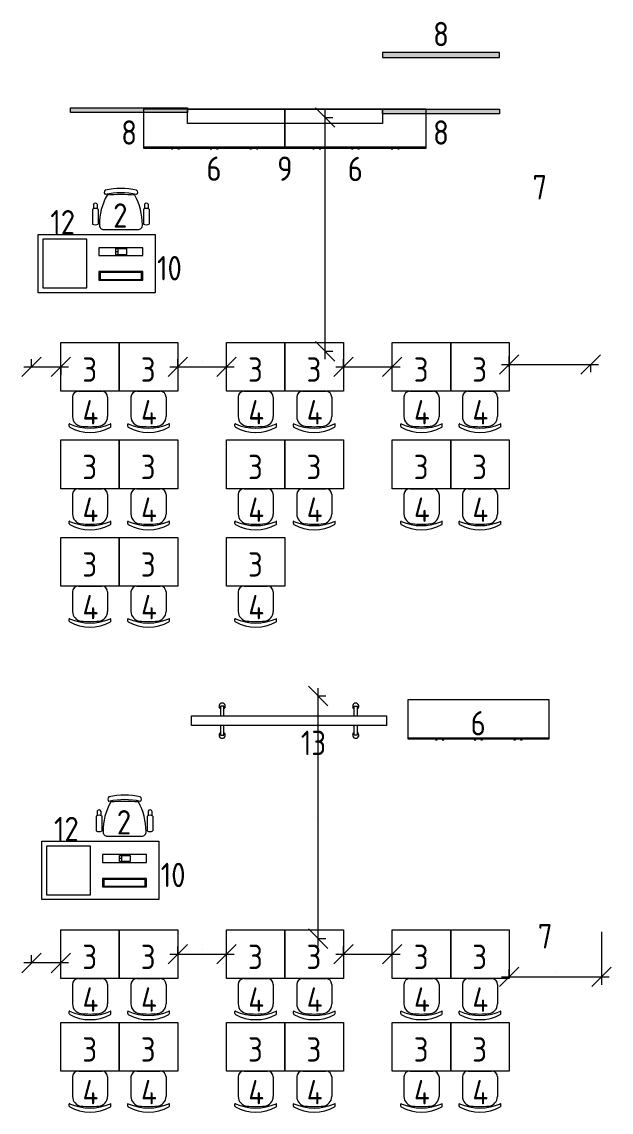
# Model space of a CAD drawing. Header units: millimetres. Extents: x -269164 to 430575, y -569542 to 36130.
# Drawn here: x 177268 to 183315, y -486698 to -475509 of the extents above; entities that cross this region are included whole.
import ezdxf

# ---------------------------------------------------------------- set-up
doc = ezdxf.new("R2010")
doc.units = ezdxf.units.MM
doc.layers.add('ТХ', color=5, linetype='Continuous', lineweight=5)
doc.layers.add('Уточнения', color=210, linetype='Continuous', lineweight=20)
doc.layers.add('ТХ_АР ЗАДАНИЕ', color=177, linetype='Continuous')
doc.layers.add('ТХ_№ПОЗ', color=7, linetype='Continuous')
doc.styles.add('GOST Common_2', font='GOST_Common.ttf', dxfattribs={"width": 0.9, "height": 250})
doc.styles.add('GOST Common_3', font='GOST_Common.ttf', dxfattribs={"width": 0.9, "height": 2.5})
doc.dimstyles.new('TX-100', dxfattribs={"dimtxt": 200, "dimasz": 200, "dimexe": 80, "dimexo": 0, "dimgap": 50, "dimtad": 1, "dimtoh": 1, "dimdec": 0, "dimrnd": 10, "dimzin": 12, "dimtxsty": 'GOST Common_3', "dimblk": 'OBLIQUE', "dimcen": 1.5, "dimdle": 80, "dimclrd": 256, "dimclre": 256, "dimclrt": 256, "dimadec": 0, "dimazin": 0, "dimtfac": 1, "dimtdec": 0, "dimtmove": 0, "dimatfit": 3, "dimfxl": 1, "dimlwd": -1, "dimlwe": 15, "dimarcsym": 0})

# ---------------------------------------------------------------- blocks, each defined once
blk = doc.blocks.new('Стол письменный')
at = {"layer": 'ТХ'}
for points in [[(26808, 11740), (26808, 12940), (27408, 12940), (27408, 11740)], [(27358, 12440), (27358, 12890), (26858, 12890), (26858, 12440)]]:
    blk.add_lwpolyline(points, close=True, dxfattribs=at)
blk = doc.blocks.new('Кресло регулируемое')
at = {"linetype": 'Continuous'}
for p, q in [((-292, -214), (-292, -366)), ((-280, -163), (-280, -209)), ((-244, -163), (-244, -209)), ((-232, -214), (-232, -366)), ((231, -214), (231, -366)), ((242, -163), (242, -209)), ((279, -163), (279, -209)), ((291, -214), (291, -366)), ((-176, -422), (174, -422))]:
    blk.add_line(p, q, dxfattribs=at)
for centre, radius, start, end in [((403, -373), 624, 150.9068, 180.1215), ((-145, -41), 28.1, 124.2915, 235.7083), ((0, -748), 748, 77.602, 102.3978), ((0, -794), 748, 77.602, 102.3978), ((0, -1826), 1762, 85.3938, 94.6546), ((-404, -373), 624, 359.878, 29.1059), ((145, -41), 28.1, 304.2901, 55.7096), ((-262, -264), 58.4, 58.951, 121.0488), ((-262, -172), 20.2, 24.8955, 155.3354), ((261, -264), 58.4, 58.951, 121.0488), ((261, -171), 20.2, 24.8955, 155.3354), ((-262, -316), 58.4, 238.951, 301.0488), ((-176, -376), 45.4, 177.8135, 270.7479), ((175, -376), 45.4, 269.2519, 2.1866), ((261, -316), 58.4, 238.951, 301.0488)]:
    blk.add_arc(centre, radius, start, end, dxfattribs=at)
blk = doc.blocks.new('Стул ученич штабелир №5-7')
at = {"color": 0, "linetype": 'ByBlock', "lineweight": -2}
for p, q in [((-120, 0), (120, 0)), ((-120, 0), (120, 0)), ((-180, -60), (-180, -260)), ((-180, -60), (-180, -260)), ((180, -60), (180, -260)), ((180, -60), (180, -260)), ((-213, -359), (-213, -337)), ((-213, -359), (-213, -337)), ((214, -359), (214, -337)), ((214, -359), (214, -337))]:
    blk.add_line(p, q, dxfattribs=at)
for centre, radius, start, end in [((-120, -60), 60, 90, 180), ((-120, -60), 60, 90, 180), ((120, -60), 60, 0, 90), ((120, -60), 60, 0, 90), ((-210, -337), 3, 63.8978, 180), ((-210, -337), 3, 63.8978, 180), ((0, 142), 521, 246.3195, 293.6805), ((0, 142), 521, 246.3195, 293.6805), ((-80, -260), 100, 180, 264.2584), ((-80, -260), 100, 180, 264.2584), ((80, -260), 100, 275.7416, 0), ((80, -260), 100, 275.7416, 0), ((211, -337), 3, 0, 116.1022), ((211, -337), 3, 0, 116.1022), ((-203, -359), 10, 180, 238.0683), ((-203, -359), 10, 180, 238.0683), ((0, 9), 431, 240.9917, 299.0083), ((0, 9), 431, 240.9917, 299.0083), ((0, 436), 800, 263.247, 276.753), ((0, 436), 800, 263.247, 276.753), ((204, -359), 10, 301.9317, 0), ((204, -359), 10, 301.9317, 0)]:
    blk.add_arc(centre, radius, start, end, dxfattribs=at)
blk = doc.blocks.new('Стол ученич с возможностью объединения №5-7')
blk.add_lwpolyline([(600, 0), (0, 0), (0, 500), (600, 500)], close=True)
blk = doc.blocks.new('A$C727b9d3d')
at = {"linetype": 'Continuous'}
blk.add_line((388, -1450), (388, 0), dxfattribs=at)
for points in [[(0, -1450), (400, -1450), (400, 0), (0, 0)], [(400, -277), (400, -294), (410, -294), (410, -277)], [(400, -345), (400, -362), (410, -362), (410, -345)], [(400, -684), (400, -701), (410, -701), (410, -684)], [(400, -752), (400, -769), (410, -769), (410, -752)], [(400, -1081), (400, -1098), (410, -1098), (410, -1081)], [(400, -1149), (400, -1166), (410, -1166), (410, -1149)]]:
    blk.add_lwpolyline(points, close=True, dxfattribs=at)
blk = doc.blocks.new('Покрытие настенное')
at = {"linetype": 'Continuous', "lineweight": 5}
blk.add_lwpolyline([(2250, -150), (250, -150), (250, 0), (2250, 0)], close=True, dxfattribs=at)
blk = doc.blocks.new('A$C3da1b1ea')
at = {"lineweight": 0}
h = blk.add_hatch(color=256, dxfattribs=at)
h.dxf.hatch_style = 1
h.paths.add_polyline_path([(0, 0), (50, 0), (50, -1200), (0, -1200)])
blk.add_lwpolyline([(0, 0), (50, 0), (50, -1200), (0, -1200), (0, 0)], dxfattribs=at)
blk = doc.blocks.new('_Oblique')
at = {"color": 0, "linetype": 'ByBlock', "lineweight": -2}
blk.add_line((-0.5, -0.5), (0.5, 0.5), dxfattribs=at)
blk = doc.blocks.new('*D11917')
at = {"layer": 'Defpoints', "color": 0, "lineweight": 40, "transparency": 16777216}
for p in [(360360, -285494), (360360, -285494), (360360, -287893)]:
    blk.add_point(p, dxfattribs=at)
at = {"layer": 'ТХ', "transparency": 16777216}
blk.add_line((360360, -287973), (360360, -285414), dxfattribs=at)
at = {"layer": 'ТХ', "lineweight": 15, "transparency": 16777216}
for p, q in [((360360, -285494), (360440, -285494)), ((360360, -287893), (360440, -287893))]:
    blk.add_line(p, q, dxfattribs=at)
at = {"layer": 'ТХ', "transparency": 16777216, "xscale": 200, "yscale": 200, "zscale": 200}
for p, rotation in [((360360, -285494), 90), ((360360, -287893), 270)]:
    blk.add_blockref('_Oblique', p, dxfattribs=dict(at, rotation=rotation))
at = {"layer": 'ТХ', "transparency": 16777216, "insert": (360309, -286694), "char_height": 2.5, "attachment_point": 5, "rotation": 90, "style": 'GOST Common_3'}
blk.add_mtext('2400', dxfattribs=at)
blk = doc.blocks.new('*D11918')
at = {"layer": 'Defpoints', "color": 0, "lineweight": 40, "transparency": 16777216}
for p in [(357348, -288053), (357648, -288053), (357648, -288053)]:
    blk.add_point(p, dxfattribs=at)
at = {"layer": 'ТХ', "lineweight": 15, "transparency": 16777216}
for p, q in [((357348, -288053), (357348, -287973)), ((357648, -288053), (357648, -288133))]:
    blk.add_line(p, q, dxfattribs=at)
at = {"layer": 'ТХ', "transparency": 16777216}
blk.add_line((357268, -288053), (357728, -288053), dxfattribs=at)
at = {"layer": 'ТХ', "transparency": 16777216, "xscale": 200, "yscale": 200, "zscale": 200, "rotation": 180}
blk.add_blockref('_Oblique', (357348, -288053), dxfattribs=at)
at = {"layer": 'ТХ', "transparency": 16777216, "xscale": 200, "yscale": 200, "zscale": 200}
blk.add_blockref('_Oblique', (357648, -288053), dxfattribs=at)
at = {"layer": 'ТХ', "transparency": 16777216, "insert": (357498, -288002), "char_height": 2.5, "attachment_point": 5, "style": 'GOST Common_3'}
blk.add_mtext('300', dxfattribs=at)
blk = doc.blocks.new('*D11919')
at = {"layer": 'Defpoints', "color": 0, "lineweight": 40, "transparency": 16777216}
for p in [(358848, -288053), (359348, -288053), (359348, -288053)]:
    blk.add_point(p, dxfattribs=at)
at = {"layer": 'ТХ', "lineweight": 15, "transparency": 16777216}
for p, q in [((358848, -288053), (358848, -287973)), ((359348, -288053), (359348, -287973))]:
    blk.add_line(p, q, dxfattribs=at)
at = {"layer": 'ТХ', "transparency": 16777216}
blk.add_line((358768, -288053), (359428, -288053), dxfattribs=at)
at = {"layer": 'ТХ', "transparency": 16777216, "xscale": 200, "yscale": 200, "zscale": 200, "rotation": 180}
blk.add_blockref('_Oblique', (358848, -288053), dxfattribs=at)
at = {"layer": 'ТХ', "transparency": 16777216, "xscale": 200, "yscale": 200, "zscale": 200}
blk.add_blockref('_Oblique', (359348, -288053), dxfattribs=at)
at = {"layer": 'ТХ', "transparency": 16777216, "insert": (359098, -288002), "char_height": 2.5, "attachment_point": 5, "style": 'GOST Common_3'}
blk.add_mtext('500', dxfattribs=at)
blk = doc.blocks.new('*D11920')
at = {"layer": 'Defpoints', "color": 0, "lineweight": 40, "transparency": 16777216}
for p in [(360548, -288053), (361048, -288053), (361048, -288053)]:
    blk.add_point(p, dxfattribs=at)
at = {"layer": 'ТХ', "lineweight": 15, "transparency": 16777216}
for p, q in [((360548, -288053), (360548, -287973)), ((361048, -288053), (361048, -287973))]:
    blk.add_line(p, q, dxfattribs=at)
at = {"layer": 'ТХ', "transparency": 16777216}
blk.add_line((360468, -288053), (361128, -288053), dxfattribs=at)
at = {"layer": 'ТХ', "transparency": 16777216, "xscale": 200, "yscale": 200, "zscale": 200, "rotation": 180}
blk.add_blockref('_Oblique', (360548, -288053), dxfattribs=at)
at = {"layer": 'ТХ', "transparency": 16777216, "xscale": 200, "yscale": 200, "zscale": 200}
blk.add_blockref('_Oblique', (361048, -288053), dxfattribs=at)
at = {"layer": 'ТХ', "transparency": 16777216, "insert": (360798, -288002), "char_height": 2.5, "attachment_point": 5, "style": 'GOST Common_3'}
blk.add_mtext('500', dxfattribs=at)
blk = doc.blocks.new('*D11921')
at = {"layer": 'Defpoints', "color": 0, "lineweight": 40, "transparency": 16777216}
for p in [(362248, -288053), (363084, -288028), (363084, -288028)]:
    blk.add_point(p, dxfattribs=at)
at = {"layer": 'ТХ', "lineweight": 15, "transparency": 16777216}
for p, q in [((362248, -288053), (362248, -287948)), ((363084, -288028), (363084, -288108))]:
    blk.add_line(p, q, dxfattribs=at)
at = {"layer": 'ТХ', "transparency": 16777216}
blk.add_line((362168, -288028), (363164, -288028), dxfattribs=at)
at = {"layer": 'ТХ', "transparency": 16777216, "xscale": 200, "yscale": 200, "zscale": 200, "rotation": 180}
blk.add_blockref('_Oblique', (362248, -288028), dxfattribs=at)
at = {"layer": 'ТХ', "transparency": 16777216, "xscale": 200, "yscale": 200, "zscale": 200}
blk.add_blockref('_Oblique', (363084, -288028), dxfattribs=at)
at = {"layer": 'ТХ', "transparency": 16777216, "insert": (362666, -287976), "char_height": 2.5, "attachment_point": 5, "style": 'GOST Common_3'}
blk.add_mtext('840', dxfattribs=at)
blk = doc.blocks.new('*D11922')
at = {"layer": 'Defpoints', "color": 0, "lineweight": 40, "transparency": 16777216}
for p in [(360288, -291430), (360288, -291430), (360288, -293920)]:
    blk.add_point(p, dxfattribs=at)
at = {"layer": 'ТХ', "transparency": 16777216}
blk.add_line((360288, -294000), (360288, -291350), dxfattribs=at)
at = {"layer": 'ТХ', "lineweight": 15, "transparency": 16777216}
for p, q in [((360288, -291430), (360368, -291430)), ((360288, -293920), (360368, -293920))]:
    blk.add_line(p, q, dxfattribs=at)
at = {"layer": 'ТХ', "transparency": 16777216, "xscale": 200, "yscale": 200, "zscale": 200}
for p, rotation in [((360288, -291430), 90), ((360288, -293920), 270)]:
    blk.add_blockref('_Oblique', p, dxfattribs=dict(at, rotation=rotation))
at = {"layer": 'ТХ', "transparency": 16777216, "insert": (360237, -292675), "char_height": 2.5, "attachment_point": 5, "rotation": 90, "style": 'GOST Common_3'}
blk.add_mtext('2490', dxfattribs=at)
blk = doc.blocks.new('*D11923')
at = {"layer": 'Defpoints', "color": 0, "lineweight": 40, "transparency": 16777216}
for p in [(357348, -294170), (357348, -294170), (357648, -294170)]:
    blk.add_point(p, dxfattribs=at)
at = {"layer": 'ТХ', "lineweight": 15, "transparency": 16777216}
for p, q in [((357348, -294170), (357348, -294090)), ((357648, -294170), (357648, -294090))]:
    blk.add_line(p, q, dxfattribs=at)
at = {"layer": 'ТХ', "transparency": 16777216}
blk.add_line((357728, -294170), (357268, -294170), dxfattribs=at)
at = {"layer": 'ТХ', "transparency": 16777216, "xscale": 200, "yscale": 200, "zscale": 200, "rotation": 180}
blk.add_blockref('_Oblique', (357348, -294170), dxfattribs=at)
at = {"layer": 'ТХ', "transparency": 16777216, "xscale": 200, "yscale": 200, "zscale": 200}
blk.add_blockref('_Oblique', (357648, -294170), dxfattribs=at)
at = {"layer": 'ТХ', "transparency": 16777216, "insert": (357498, -294119), "char_height": 2.5, "attachment_point": 5, "style": 'GOST Common_3'}
blk.add_mtext('300', dxfattribs=at)
blk = doc.blocks.new('*D11924')
at = {"layer": 'Defpoints', "color": 0, "lineweight": 40, "transparency": 16777216}
for p in [(358848, -294080), (359348, -294080), (359348, -294080)]:
    blk.add_point(p, dxfattribs=at)
at = {"layer": 'ТХ', "lineweight": 15, "transparency": 16777216}
for p, q in [((358848, -294080), (358848, -294000)), ((359348, -294080), (359348, -294000))]:
    blk.add_line(p, q, dxfattribs=at)
at = {"layer": 'ТХ', "transparency": 16777216}
blk.add_line((358768, -294080), (359428, -294080), dxfattribs=at)
at = {"layer": 'ТХ', "transparency": 16777216, "xscale": 200, "yscale": 200, "zscale": 200, "rotation": 180}
blk.add_blockref('_Oblique', (358848, -294080), dxfattribs=at)
at = {"layer": 'ТХ', "transparency": 16777216, "xscale": 200, "yscale": 200, "zscale": 200}
blk.add_blockref('_Oblique', (359348, -294080), dxfattribs=at)
at = {"layer": 'ТХ', "transparency": 16777216, "insert": (359098, -294029), "char_height": 2.5, "attachment_point": 5, "style": 'GOST Common_3'}
blk.add_mtext('500', dxfattribs=at)
blk = doc.blocks.new('*D11925')
at = {"layer": 'Defpoints', "color": 0, "lineweight": 40, "transparency": 16777216}
for p in [(360548, -294080), (361048, -294080), (361048, -294080)]:
    blk.add_point(p, dxfattribs=at)
at = {"layer": 'ТХ', "lineweight": 15, "transparency": 16777216}
for p, q in [((360548, -294080), (360548, -294000)), ((361048, -294080), (361048, -294000))]:
    blk.add_line(p, q, dxfattribs=at)
at = {"layer": 'ТХ', "transparency": 16777216}
blk.add_line((360468, -294080), (361128, -294080), dxfattribs=at)
at = {"layer": 'ТХ', "transparency": 16777216, "xscale": 200, "yscale": 200, "zscale": 200, "rotation": 180}
blk.add_blockref('_Oblique', (360548, -294080), dxfattribs=at)
at = {"layer": 'ТХ', "transparency": 16777216, "xscale": 200, "yscale": 200, "zscale": 200}
blk.add_blockref('_Oblique', (361048, -294080), dxfattribs=at)
at = {"layer": 'ТХ', "transparency": 16777216, "insert": (360798, -294029), "char_height": 2.5, "attachment_point": 5, "style": 'GOST Common_3'}
blk.add_mtext('500', dxfattribs=at)
blk = doc.blocks.new('*D11926')
at = {"layer": 'Defpoints', "color": 0, "lineweight": 40, "transparency": 16777216}
for p in [(363195, -293850), (362248, -294313), (363195, -294313)]:
    blk.add_point(p, dxfattribs=at)
at = {"layer": 'ТХ', "lineweight": 15, "transparency": 16777216}
for p, q in [((363195, -293850), (363195, -294393)), ((362248, -294313), (362248, -294233))]:
    blk.add_line(p, q, dxfattribs=at)
at = {"layer": 'ТХ', "transparency": 16777216}
blk.add_line((362168, -294313), (363275, -294313), dxfattribs=at)
at = {"layer": 'ТХ', "transparency": 16777216, "xscale": 200, "yscale": 200, "zscale": 200, "rotation": 180}
blk.add_blockref('_Oblique', (362248, -294313), dxfattribs=at)
at = {"layer": 'ТХ', "transparency": 16777216, "xscale": 200, "yscale": 200, "zscale": 200}
blk.add_blockref('_Oblique', (363195, -294313), dxfattribs=at)
at = {"layer": 'ТХ', "transparency": 16777216, "insert": (362721, -294262), "char_height": 2.5, "attachment_point": 5, "style": 'GOST Common_3'}
blk.add_mtext('950', dxfattribs=at)
blk = doc.blocks.new('СИУмоб')
at = {"layer": 'ТХ'}
blk.add_lwpolyline([(398, -961), (398, 1039), (498, 1039), (498, -961)], close=True, dxfattribs=at)
at = {"layer": 'ТХ', "linetype": 'Continuous', "lineweight": 5, "ltscale": 100}
for points in [[(398, 741), (299, 741), (299, 708), (398, 708)], [(498, 708), (596, 708), (596, 741), (498, 741)], [(398, -662), (299, -662), (299, -629), (398, -629)], [(498, -629), (596, -629), (596, -662), (498, -662)]]:
    blk.add_lwpolyline(points, dxfattribs=at)
at = {"layer": 'ТХ'}
for centre, start, end in [((299, 724), 30.9638, 329.0362), ((596, 724), 210.9638, 149.0362), ((299, -646), 30.9638, 329.0362), ((596, -646), 210.9638, 149.0362)]:
    blk.add_arc(centre, 32, start, end, dxfattribs=at)
blk = doc.blocks.new('Ноутбук')
at = {"layer": 'ТХ'}
for p, q in [((2432, 14028), (2412, 14028)), ((2432, 14060), (2432, 13997))]:
    blk.add_line(p, q, dxfattribs=at)
for points in [[(2238, 13988), (2687, 13988), (2687, 14068), (2238, 14068)], [(2520, 13997), (2412, 13997), (2412, 14060), (2520, 14060)], [(2687, 13824), (2238, 13824), (2238, 13736), (2687, 13736)], [(2674, 13814), (2251, 13814), (2251, 13744), (2674, 13744)]]:
    blk.add_lwpolyline(points, close=True, dxfattribs=at)
blk = doc.blocks.new('ТХ1 3 этаж')
for p in [(355801.1, -300899.5), (355839.1, -307126.2)]:
    blk.add_blockref('Ноутбук', p)
at = {"layer": 'ТХ', "lineweight": 0, "xscale": -1, "rotation": 270}
blk.add_blockref('A$C3da1b1ea', (362148.1, -284878.6), dxfattribs=at)
at = {"layer": 'ТХ', "lineweight": 0, "rotation": 270}
for name, p in [('A$C3da1b1ea', (358948.1, -285393.2)), ('A$C727b9d3d', (359948.1, -285407.1)), ('A$C727b9d3d', (361398.1, -285407.1)), ('A$C3da1b1ea', (362148.1, -285407.1)), ('A$C727b9d3d', (362658.5, -291471.2))]:
    blk.add_blockref(name, p, dxfattribs=at)
at = {"layer": 'ТХ', "lineweight": 0}
for name, p in [('Покрытие настенное', (358698.1, -285407.1)), ('Кресло регулируемое', (358264.8, -286221.3)), ('Стол ученич с возможностью объединения №5-7', (357648.1, -288302.9)), ('Стол ученич с возможностью объединения №5-7', (358248.1, -288302.9)), ('Стол ученич с возможностью объединения №5-7', (359348.1, -288302.9)), ('Стол ученич с возможностью объединения №5-7', (359948.1, -288302.9)), ('Стол ученич с возможностью объединения №5-7', (361048.1, -288302.9)), ('Стол ученич с возможностью объединения №5-7', (361648.1, -288302.9)), ('Стул ученич штабелир №5-7', (357948.1, -288302.9)), ('Стул ученич штабелир №5-7', (358548.1, -288302.9)), ('Стул ученич штабелир №5-7', (359648.1, -288302.9)), ('Стул ученич штабелир №5-7', (360248.1, -288302.9)), ('Стул ученич штабелир №5-7', (361348.1, -288302.9)), ('Стул ученич штабелир №5-7', (361948.1, -288302.9)), ('Стол ученич с возможностью объединения №5-7', (357648.1, -289302.9)), ('Стол ученич с возможностью объединения №5-7', (358248.1, -289302.9)), ('Стол ученич с возможностью объединения №5-7', (359348.1, -289302.9)), ('Стол ученич с возможностью объединения №5-7', (359948.1, -289302.9)), ('Стол ученич с возможностью объединения №5-7', (361048.1, -289302.9)), ('Стол ученич с возможностью объединения №5-7', (361648.1, -289302.9)), ('Стул ученич штабелир №5-7', (357948.1, -289302.9)), ('Стул ученич штабелир №5-7', (358548.1, -289302.9)), ('Стул ученич штабелир №5-7', (359648.1, -289302.9)), ('Стул ученич штабелир №5-7', (360248.1, -289302.9)), ('Стул ученич штабелир №5-7', (361348.1, -289302.9)), ('Стул ученич штабелир №5-7', (361948.1, -289302.9)), ('Стол ученич с возможностью объединения №5-7', (357648.1, -290302.9)), ('Стол ученич с возможностью объединения №5-7', (358248.1, -290302.9)), ('Стол ученич с возможностью объединения №5-7', (359348.1, -290302.9)), ('Стул ученич штабелир №5-7', (357948.1, -290302.9)), ('Стул ученич штабелир №5-7', (358548.1, -290302.9)), ('Стул ученич штабелир №5-7', (359648.1, -290302.9)), ('Кресло регулируемое', (358302.7, -292448)), ('Стол ученич с возможностью объединения №5-7', (357648.1, -294329.8)), ('Стол ученич с возможностью объединения №5-7', (358248.1, -294329.8)), ('Стол ученич с возможностью объединения №5-7', (359348.1, -294329.8)), ('Стол ученич с возможностью объединения №5-7', (359948.1, -294329.8)), ('Стол ученич с возможностью объединения №5-7', (361048.1, -294329.8)), ('Стол ученич с возможностью объединения №5-7', (361648.1, -294329.8)), ('Стул ученич штабелир №5-7', (357948.1, -294329.8)), ('Стул ученич штабелир №5-7', (358548.1, -294329.8)), ('Стул ученич штабелир №5-7', (359648.1, -294329.8)), ('Стул ученич штабелир №5-7', (360248.1, -294329.8)), ('Стул ученич штабелир №5-7', (361348.1, -294329.8)), ('Стул ученич штабелир №5-7', (361948.1, -294329.8)), ('Стол ученич с возможностью объединения №5-7', (357648.1, -295279.8)), ('Стол ученич с возможностью объединения №5-7', (358248.1, -295279.8)), ('Стол ученич с возможностью объединения №5-7', (359348.1, -295279.8)), ('Стол ученич с возможностью объединения №5-7', (359948.1, -295279.8)), ('Стол ученич с возможностью объединения №5-7', (361048.1, -295279.8)), ('Стол ученич с возможностью объединения №5-7', (361648.1, -295279.8)), ('Стул ученич штабелир №5-7', (357948.1, -295279.8)), ('Стул ученич штабелир №5-7', (358548.1, -295279.8)), ('Стул ученич штабелир №5-7', (359648.1, -295279.8)), ('Стул ученич штабелир №5-7', (360248.1, -295279.8)), ('Стул ученич штабелир №5-7', (361348.1, -295279.8)), ('Стул ученич штабелир №5-7', (361948.1, -295279.8))]:
    blk.add_blockref(name, p, dxfattribs=at)
at = {"layer": 'ТХ', "rotation": 90}
for p in [(370354.5, -314101.4), (370392.4, -320328.1)]:
    blk.add_blockref('Стол письменный', p, dxfattribs=at)
at = {"layer": 'ТХ_АР ЗАДАНИЕ', "rotation": 90}
blk.add_blockref('СИУмоб', (360027.6, -292131.6), dxfattribs=at)
at = {"layer": 'ТХ_№ПОЗ', "char_height": 250, "width": 595, "attachment_point": 5, "line_spacing_factor": 1.139951, "style": 'GOST Common_2'}
for s, insert in [('\\pxt4.23333,8.46667,12.7,16.93333,21.16667,25.4,29.63333,33.86667,38.1,42.33333,46.56667,50.8,55.03333,59.26667,63.5,67.73333,71.96667,76.2,80.43333,84.66667,88.9,93.13333,97.36667,101.6,105.83333,110.06667,114.3,118.53333,122.76667,127,131.23333,135.46667;8', (361548.9, -284637.8)), ('\\pxt4.23333,8.46667,12.7,16.93333,21.16667,25.4,29.63333,33.86667,38.1,42.33333,46.56667,50.8,55.03333,59.26667,63.5,67.73333,71.96667,76.2,80.43333,84.66667,88.9,93.13333,97.36667,101.6,105.83333,110.06667,114.3,118.53333,122.76667,127,131.23333,135.46667;8', (358348.9, -285647.9)), ('\\pxt4.23333,8.46667,12.7,16.93333,21.16667,25.4,29.63333,33.86667,38.1,42.33333,46.56667,50.8,55.03333,59.26667,63.5,67.73333,71.96667,76.2,80.43333,84.66667,88.9,93.13333,97.36667,101.6,105.83333,110.06667,114.3,118.53333,122.76667,127,131.23333,135.46667;8', (361548.9, -285647.9)), ('\\pxt4.23333,8.46667,12.7,16.93333,21.16667,25.4,29.63333,33.86667,38.1,42.33333,46.56667,50.8,55.03333,59.26667,63.5,67.73333,71.96667,76.2,80.43333,84.66667,88.9,93.13333,97.36667,101.6,105.83333,110.06667,114.3,118.53333,122.76667,127,131.23333,135.46667;6', (359219.9, -286018.9)), ('\\pxt4.23333,8.46667,12.7,16.93333,21.16667,25.4,29.63333,33.86667,38.1,42.33333,46.56667,50.8,55.03333,59.26667,63.5,67.73333,71.96667,76.2,80.43333,84.66667,88.9,93.13333,97.36667,101.6,105.83333,110.06667,114.3,118.53333,122.76667,127,131.23333,135.46667;9', (359947.1, -286019)), ('\\pxt4.23333,8.46667,12.7,16.93333,21.16667,25.4,29.63333,33.86667,38.1,42.33333,46.56667,50.8,55.03333,59.26667,63.5,67.73333,71.96667,76.2,80.43333,84.66667,88.9,93.13333,97.36667,101.6,105.83333,110.06667,114.3,118.53333,122.76667,127,131.23333,135.46667;6', (360669.9, -286022.3)), ('\\pxt4.23333,8.46667,12.7,16.93333,21.16667,25.4,29.63333,33.86667,38.1,42.33333,46.56667,50.8,55.03333,59.26667,63.5,67.73333,71.96667,76.2,80.43333,84.66667,88.9,93.13333,97.36667,101.6,105.83333,110.06667,114.3,118.53333,122.76667,127,131.23333,135.46667;7', (362561.9, -286209.9)), ('\\pxt4.23333,8.46667,12.7,16.93333,21.16667,25.4,29.63333,33.86667,38.1,42.33333,46.56667,50.8,55.03333,59.26667,63.5,67.73333,71.96667,76.2,80.43333,84.66667,88.9,93.13333,97.36667,101.6,105.83333,110.06667,114.3,118.53333,122.76667,127,131.23333,135.46667;12', (357667.5, -286568.6)), ('\\pxt4.23333,8.46667,12.7,16.93333,21.16667,25.4,29.63333,33.86667,38.1,42.33333,46.56667,50.8,55.03333,59.26667,63.5,67.73333,71.96667,76.2,80.43333,84.66667,88.9,93.13333,97.36667,101.6,105.83333,110.06667,114.3,118.53333,122.76667,127,131.23333,135.46667;2', (358258.8, -286499.6)), ('\\pxt4.23333,8.46667,12.7,16.93333,21.16667,25.4,29.63333,33.86667,38.1,42.33333,46.56667,50.8,55.03333,59.26667,63.5,67.73333,71.96667,76.2,80.43333,84.66667,88.9,93.13333,97.36667,101.6,105.83333,110.06667,114.3,118.53333,122.76667,127,131.23333,135.46667;10', (358762.9, -287040.4)), ('\\pxt4.23333,8.46667,12.7,16.93333,21.16667,25.4,29.63333,33.86667,38.1,42.33333,46.56667,50.8,55.03333,59.26667,63.5,67.73333,71.96667,76.2,80.43333,84.66667,88.9,93.13333,97.36667,101.6,105.83333,110.06667,114.3,118.53333,122.76667,127,131.23333,135.46667;3', (357944.7, -288080.4)), ('\\pxt4.23333,8.46667,12.7,16.93333,21.16667,25.4,29.63333,33.86667,38.1,42.33333,46.56667,50.8,55.03333,59.26667,63.5,67.73333,71.96667,76.2,80.43333,84.66667,88.9,93.13333,97.36667,101.6,105.83333,110.06667,114.3,118.53333,122.76667,127,131.23333,135.46667;3', (358544.7, -288080.4)), ('\\pxt4.23333,8.46667,12.7,16.93333,21.16667,25.4,29.63333,33.86667,38.1,42.33333,46.56667,50.8,55.03333,59.26667,63.5,67.73333,71.96667,76.2,80.43333,84.66667,88.9,93.13333,97.36667,101.6,105.83333,110.06667,114.3,118.53333,122.76667,127,131.23333,135.46667;3', (359644.7, -288080.4)), ('\\pxt4.23333,8.46667,12.7,16.93333,21.16667,25.4,29.63333,33.86667,38.1,42.33333,46.56667,50.8,55.03333,59.26667,63.5,67.73333,71.96667,76.2,80.43333,84.66667,88.9,93.13333,97.36667,101.6,105.83333,110.06667,114.3,118.53333,122.76667,127,131.23333,135.46667;3', (360244.7, -288080.4)), ('\\pxt4.23333,8.46667,12.7,16.93333,21.16667,25.4,29.63333,33.86667,38.1,42.33333,46.56667,50.8,55.03333,59.26667,63.5,67.73333,71.96667,76.2,80.43333,84.66667,88.9,93.13333,97.36667,101.6,105.83333,110.06667,114.3,118.53333,122.76667,127,131.23333,135.46667;3', (361344.7, -288080.4)), ('\\pxt4.23333,8.46667,12.7,16.93333,21.16667,25.4,29.63333,33.86667,38.1,42.33333,46.56667,50.8,55.03333,59.26667,63.5,67.73333,71.96667,76.2,80.43333,84.66667,88.9,93.13333,97.36667,101.6,105.83333,110.06667,114.3,118.53333,122.76667,127,131.23333,135.46667;3', (361944.7, -288080.4)), ('\\pxt4.23333,8.46667,12.7,16.93333,21.16667,25.4,29.63333,33.86667,38.1,42.33333,46.56667,50.8,55.03333,59.26667,63.5,67.73333,71.96667,76.2,80.43333,84.66667,88.9,93.13333,97.36667,101.6,105.83333,110.06667,114.3,118.53333,122.76667,127,131.23333,135.46667;4', (357952.5, -288518.9)), ('\\pxt4.23333,8.46667,12.7,16.93333,21.16667,25.4,29.63333,33.86667,38.1,42.33333,46.56667,50.8,55.03333,59.26667,63.5,67.73333,71.96667,76.2,80.43333,84.66667,88.9,93.13333,97.36667,101.6,105.83333,110.06667,114.3,118.53333,122.76667,127,131.23333,135.46667;4', (358552.5, -288518.9)), ('\\pxt4.23333,8.46667,12.7,16.93333,21.16667,25.4,29.63333,33.86667,38.1,42.33333,46.56667,50.8,55.03333,59.26667,63.5,67.73333,71.96667,76.2,80.43333,84.66667,88.9,93.13333,97.36667,101.6,105.83333,110.06667,114.3,118.53333,122.76667,127,131.23333,135.46667;4', (359652.5, -288518.9)), ('\\pxt4.23333,8.46667,12.7,16.93333,21.16667,25.4,29.63333,33.86667,38.1,42.33333,46.56667,50.8,55.03333,59.26667,63.5,67.73333,71.96667,76.2,80.43333,84.66667,88.9,93.13333,97.36667,101.6,105.83333,110.06667,114.3,118.53333,122.76667,127,131.23333,135.46667;4', (360252.5, -288518.9)), ('\\pxt4.23333,8.46667,12.7,16.93333,21.16667,25.4,29.63333,33.86667,38.1,42.33333,46.56667,50.8,55.03333,59.26667,63.5,67.73333,71.96667,76.2,80.43333,84.66667,88.9,93.13333,97.36667,101.6,105.83333,110.06667,114.3,118.53333,122.76667,127,131.23333,135.46667;4', (361352.5, -288518.9)), ('\\pxt4.23333,8.46667,12.7,16.93333,21.16667,25.4,29.63333,33.86667,38.1,42.33333,46.56667,50.8,55.03333,59.26667,63.5,67.73333,71.96667,76.2,80.43333,84.66667,88.9,93.13333,97.36667,101.6,105.83333,110.06667,114.3,118.53333,122.76667,127,131.23333,135.46667;4', (361952.5, -288518.9)), ('\\pxt4.23333,8.46667,12.7,16.93333,21.16667,25.4,29.63333,33.86667,38.1,42.33333,46.56667,50.8,55.03333,59.26667,63.5,67.73333,71.96667,76.2,80.43333,84.66667,88.9,93.13333,97.36667,101.6,105.83333,110.06667,114.3,118.53333,122.76667,127,131.23333,135.46667;3', (357944.7, -289080.4)), ('\\pxt4.23333,8.46667,12.7,16.93333,21.16667,25.4,29.63333,33.86667,38.1,42.33333,46.56667,50.8,55.03333,59.26667,63.5,67.73333,71.96667,76.2,80.43333,84.66667,88.9,93.13333,97.36667,101.6,105.83333,110.06667,114.3,118.53333,122.76667,127,131.23333,135.46667;3', (358544.7, -289080.4)), ('\\pxt4.23333,8.46667,12.7,16.93333,21.16667,25.4,29.63333,33.86667,38.1,42.33333,46.56667,50.8,55.03333,59.26667,63.5,67.73333,71.96667,76.2,80.43333,84.66667,88.9,93.13333,97.36667,101.6,105.83333,110.06667,114.3,118.53333,122.76667,127,131.23333,135.46667;3', (359644.7, -289080.4)), ('\\pxt4.23333,8.46667,12.7,16.93333,21.16667,25.4,29.63333,33.86667,38.1,42.33333,46.56667,50.8,55.03333,59.26667,63.5,67.73333,71.96667,76.2,80.43333,84.66667,88.9,93.13333,97.36667,101.6,105.83333,110.06667,114.3,118.53333,122.76667,127,131.23333,135.46667;3', (360244.7, -289080.4)), ('\\pxt4.23333,8.46667,12.7,16.93333,21.16667,25.4,29.63333,33.86667,38.1,42.33333,46.56667,50.8,55.03333,59.26667,63.5,67.73333,71.96667,76.2,80.43333,84.66667,88.9,93.13333,97.36667,101.6,105.83333,110.06667,114.3,118.53333,122.76667,127,131.23333,135.46667;3', (361344.7, -289080.4)), ('\\pxt4.23333,8.46667,12.7,16.93333,21.16667,25.4,29.63333,33.86667,38.1,42.33333,46.56667,50.8,55.03333,59.26667,63.5,67.73333,71.96667,76.2,80.43333,84.66667,88.9,93.13333,97.36667,101.6,105.83333,110.06667,114.3,118.53333,122.76667,127,131.23333,135.46667;3', (361944.7, -289080.4)), ('\\pxt4.23333,8.46667,12.7,16.93333,21.16667,25.4,29.63333,33.86667,38.1,42.33333,46.56667,50.8,55.03333,59.26667,63.5,67.73333,71.96667,76.2,80.43333,84.66667,88.9,93.13333,97.36667,101.6,105.83333,110.06667,114.3,118.53333,122.76667,127,131.23333,135.46667;4', (357952.5, -289518.9)), ('\\pxt4.23333,8.46667,12.7,16.93333,21.16667,25.4,29.63333,33.86667,38.1,42.33333,46.56667,50.8,55.03333,59.26667,63.5,67.73333,71.96667,76.2,80.43333,84.66667,88.9,93.13333,97.36667,101.6,105.83333,110.06667,114.3,118.53333,122.76667,127,131.23333,135.46667;4', (358552.5, -289518.9)), ('\\pxt4.23333,8.46667,12.7,16.93333,21.16667,25.4,29.63333,33.86667,38.1,42.33333,46.56667,50.8,55.03333,59.26667,63.5,67.73333,71.96667,76.2,80.43333,84.66667,88.9,93.13333,97.36667,101.6,105.83333,110.06667,114.3,118.53333,122.76667,127,131.23333,135.46667;4', (359652.5, -289518.9)), ('\\pxt4.23333,8.46667,12.7,16.93333,21.16667,25.4,29.63333,33.86667,38.1,42.33333,46.56667,50.8,55.03333,59.26667,63.5,67.73333,71.96667,76.2,80.43333,84.66667,88.9,93.13333,97.36667,101.6,105.83333,110.06667,114.3,118.53333,122.76667,127,131.23333,135.46667;4', (360252.5, -289518.9)), ('\\pxt4.23333,8.46667,12.7,16.93333,21.16667,25.4,29.63333,33.86667,38.1,42.33333,46.56667,50.8,55.03333,59.26667,63.5,67.73333,71.96667,76.2,80.43333,84.66667,88.9,93.13333,97.36667,101.6,105.83333,110.06667,114.3,118.53333,122.76667,127,131.23333,135.46667;4', (361352.5, -289518.9)), ('\\pxt4.23333,8.46667,12.7,16.93333,21.16667,25.4,29.63333,33.86667,38.1,42.33333,46.56667,50.8,55.03333,59.26667,63.5,67.73333,71.96667,76.2,80.43333,84.66667,88.9,93.13333,97.36667,101.6,105.83333,110.06667,114.3,118.53333,122.76667,127,131.23333,135.46667;4', (361952.5, -289518.9)), ('\\pxt4.23333,8.46667,12.7,16.93333,21.16667,25.4,29.63333,33.86667,38.1,42.33333,46.56667,50.8,55.03333,59.26667,63.5,67.73333,71.96667,76.2,80.43333,84.66667,88.9,93.13333,97.36667,101.6,105.83333,110.06667,114.3,118.53333,122.76667,127,131.23333,135.46667;3', (357944.7, -290080.4)), ('\\pxt4.23333,8.46667,12.7,16.93333,21.16667,25.4,29.63333,33.86667,38.1,42.33333,46.56667,50.8,55.03333,59.26667,63.5,67.73333,71.96667,76.2,80.43333,84.66667,88.9,93.13333,97.36667,101.6,105.83333,110.06667,114.3,118.53333,122.76667,127,131.23333,135.46667;3', (358544.7, -290080.4)), ('\\pxt4.23333,8.46667,12.7,16.93333,21.16667,25.4,29.63333,33.86667,38.1,42.33333,46.56667,50.8,55.03333,59.26667,63.5,67.73333,71.96667,76.2,80.43333,84.66667,88.9,93.13333,97.36667,101.6,105.83333,110.06667,114.3,118.53333,122.76667,127,131.23333,135.46667;3', (359644.7, -290080.4)), ('\\pxt4.23333,8.46667,12.7,16.93333,21.16667,25.4,29.63333,33.86667,38.1,42.33333,46.56667,50.8,55.03333,59.26667,63.5,67.73333,71.96667,76.2,80.43333,84.66667,88.9,93.13333,97.36667,101.6,105.83333,110.06667,114.3,118.53333,122.76667,127,131.23333,135.46667;4', (357952.5, -290518.9)), ('\\pxt4.23333,8.46667,12.7,16.93333,21.16667,25.4,29.63333,33.86667,38.1,42.33333,46.56667,50.8,55.03333,59.26667,63.5,67.73333,71.96667,76.2,80.43333,84.66667,88.9,93.13333,97.36667,101.6,105.83333,110.06667,114.3,118.53333,122.76667,127,131.23333,135.46667;4', (358552.5, -290518.9)), ('\\pxt4.23333,8.46667,12.7,16.93333,21.16667,25.4,29.63333,33.86667,38.1,42.33333,46.56667,50.8,55.03333,59.26667,63.5,67.73333,71.96667,76.2,80.43333,84.66667,88.9,93.13333,97.36667,101.6,105.83333,110.06667,114.3,118.53333,122.76667,127,131.23333,135.46667;4', (359652.5, -290518.9)), ('\\pxt4.23333,8.46667,12.7,16.93333,21.16667,25.4,29.63333,33.86667,38.1,42.33333,46.56667,50.8,55.03333,59.26667,63.5,67.73333,71.96667,76.2,80.43333,84.66667,88.9,93.13333,97.36667,101.6,105.83333,110.06667,114.3,118.53333,122.76667,127,131.23333,135.46667;6', (361930.3, -291710.4)), ('\\pxt4.23333,8.46667,12.7,16.93333,21.16667,25.4,29.63333,33.86667,38.1,42.33333,46.56667,50.8,55.03333,59.26667,63.5,67.73333,71.96667,76.2,80.43333,84.66667,88.9,93.13333,97.36667,101.6,105.83333,110.06667,114.3,118.53333,122.76667,127,131.23333,135.46667;13', (360240.8, -291911.6)), ('\\pxt4.23333,8.46667,12.7,16.93333,21.16667,25.4,29.63333,33.86667,38.1,42.33333,46.56667,50.8,55.03333,59.26667,63.5,67.73333,71.96667,76.2,80.43333,84.66667,88.9,93.13333,97.36667,101.6,105.83333,110.06667,114.3,118.53333,122.76667,127,131.23333,135.46667;12', (357705.4, -292795.3)), ('\\pxt4.23333,8.46667,12.7,16.93333,21.16667,25.4,29.63333,33.86667,38.1,42.33333,46.56667,50.8,55.03333,59.26667,63.5,67.73333,71.96667,76.2,80.43333,84.66667,88.9,93.13333,97.36667,101.6,105.83333,110.06667,114.3,118.53333,122.76667,127,131.23333,135.46667;2', (358296.7, -292726.4)), ('\\pxt4.23333,8.46667,12.7,16.93333,21.16667,25.4,29.63333,33.86667,38.1,42.33333,46.56667,50.8,55.03333,59.26667,63.5,67.73333,71.96667,76.2,80.43333,84.66667,88.9,93.13333,97.36667,101.6,105.83333,110.06667,114.3,118.53333,122.76667,127,131.23333,135.46667;10', (358800.8, -293267.1)), ('\\pxt4.23333,8.46667,12.7,16.93333,21.16667,25.4,29.63333,33.86667,38.1,42.33333,46.56667,50.8,55.03333,59.26667,63.5,67.73333,71.96667,76.2,80.43333,84.66667,88.9,93.13333,97.36667,101.6,105.83333,110.06667,114.3,118.53333,122.76667,127,131.23333,135.46667;7', (362617.6, -293895)), ('\\pxt4.23333,8.46667,12.7,16.93333,21.16667,25.4,29.63333,33.86667,38.1,42.33333,46.56667,50.8,55.03333,59.26667,63.5,67.73333,71.96667,76.2,80.43333,84.66667,88.9,93.13333,97.36667,101.6,105.83333,110.06667,114.3,118.53333,122.76667,127,131.23333,135.46667;3', (357944.7, -294107.3)), ('\\pxt4.23333,8.46667,12.7,16.93333,21.16667,25.4,29.63333,33.86667,38.1,42.33333,46.56667,50.8,55.03333,59.26667,63.5,67.73333,71.96667,76.2,80.43333,84.66667,88.9,93.13333,97.36667,101.6,105.83333,110.06667,114.3,118.53333,122.76667,127,131.23333,135.46667;3', (358544.7, -294107.3)), ('\\pxt4.23333,8.46667,12.7,16.93333,21.16667,25.4,29.63333,33.86667,38.1,42.33333,46.56667,50.8,55.03333,59.26667,63.5,67.73333,71.96667,76.2,80.43333,84.66667,88.9,93.13333,97.36667,101.6,105.83333,110.06667,114.3,118.53333,122.76667,127,131.23333,135.46667;3', (359644.7, -294107.3)), ('\\pxt4.23333,8.46667,12.7,16.93333,21.16667,25.4,29.63333,33.86667,38.1,42.33333,46.56667,50.8,55.03333,59.26667,63.5,67.73333,71.96667,76.2,80.43333,84.66667,88.9,93.13333,97.36667,101.6,105.83333,110.06667,114.3,118.53333,122.76667,127,131.23333,135.46667;3', (360244.7, -294107.3)), ('\\pxt4.23333,8.46667,12.7,16.93333,21.16667,25.4,29.63333,33.86667,38.1,42.33333,46.56667,50.8,55.03333,59.26667,63.5,67.73333,71.96667,76.2,80.43333,84.66667,88.9,93.13333,97.36667,101.6,105.83333,110.06667,114.3,118.53333,122.76667,127,131.23333,135.46667;3', (361344.7, -294107.3)), ('\\pxt4.23333,8.46667,12.7,16.93333,21.16667,25.4,29.63333,33.86667,38.1,42.33333,46.56667,50.8,55.03333,59.26667,63.5,67.73333,71.96667,76.2,80.43333,84.66667,88.9,93.13333,97.36667,101.6,105.83333,110.06667,114.3,118.53333,122.76667,127,131.23333,135.46667;3', (361944.7, -294107.3)), ('\\pxt4.23333,8.46667,12.7,16.93333,21.16667,25.4,29.63333,33.86667,38.1,42.33333,46.56667,50.8,55.03333,59.26667,63.5,67.73333,71.96667,76.2,80.43333,84.66667,88.9,93.13333,97.36667,101.6,105.83333,110.06667,114.3,118.53333,122.76667,127,131.23333,135.46667;4', (357952.5, -294545.8)), ('\\pxt4.23333,8.46667,12.7,16.93333,21.16667,25.4,29.63333,33.86667,38.1,42.33333,46.56667,50.8,55.03333,59.26667,63.5,67.73333,71.96667,76.2,80.43333,84.66667,88.9,93.13333,97.36667,101.6,105.83333,110.06667,114.3,118.53333,122.76667,127,131.23333,135.46667;4', (358552.5, -294545.8)), ('\\pxt4.23333,8.46667,12.7,16.93333,21.16667,25.4,29.63333,33.86667,38.1,42.33333,46.56667,50.8,55.03333,59.26667,63.5,67.73333,71.96667,76.2,80.43333,84.66667,88.9,93.13333,97.36667,101.6,105.83333,110.06667,114.3,118.53333,122.76667,127,131.23333,135.46667;4', (359652.5, -294545.8)), ('\\pxt4.23333,8.46667,12.7,16.93333,21.16667,25.4,29.63333,33.86667,38.1,42.33333,46.56667,50.8,55.03333,59.26667,63.5,67.73333,71.96667,76.2,80.43333,84.66667,88.9,93.13333,97.36667,101.6,105.83333,110.06667,114.3,118.53333,122.76667,127,131.23333,135.46667;4', (360252.5, -294545.8)), ('\\pxt4.23333,8.46667,12.7,16.93333,21.16667,25.4,29.63333,33.86667,38.1,42.33333,46.56667,50.8,55.03333,59.26667,63.5,67.73333,71.96667,76.2,80.43333,84.66667,88.9,93.13333,97.36667,101.6,105.83333,110.06667,114.3,118.53333,122.76667,127,131.23333,135.46667;4', (361352.5, -294545.8)), ('\\pxt4.23333,8.46667,12.7,16.93333,21.16667,25.4,29.63333,33.86667,38.1,42.33333,46.56667,50.8,55.03333,59.26667,63.5,67.73333,71.96667,76.2,80.43333,84.66667,88.9,93.13333,97.36667,101.6,105.83333,110.06667,114.3,118.53333,122.76667,127,131.23333,135.46667;4', (361952.5, -294545.8)), ('\\pxt4.23333,8.46667,12.7,16.93333,21.16667,25.4,29.63333,33.86667,38.1,42.33333,46.56667,50.8,55.03333,59.26667,63.5,67.73333,71.96667,76.2,80.43333,84.66667,88.9,93.13333,97.36667,101.6,105.83333,110.06667,114.3,118.53333,122.76667,127,131.23333,135.46667;3', (357944.7, -295057.3)), ('\\pxt4.23333,8.46667,12.7,16.93333,21.16667,25.4,29.63333,33.86667,38.1,42.33333,46.56667,50.8,55.03333,59.26667,63.5,67.73333,71.96667,76.2,80.43333,84.66667,88.9,93.13333,97.36667,101.6,105.83333,110.06667,114.3,118.53333,122.76667,127,131.23333,135.46667;3', (358544.7, -295057.3)), ('\\pxt4.23333,8.46667,12.7,16.93333,21.16667,25.4,29.63333,33.86667,38.1,42.33333,46.56667,50.8,55.03333,59.26667,63.5,67.73333,71.96667,76.2,80.43333,84.66667,88.9,93.13333,97.36667,101.6,105.83333,110.06667,114.3,118.53333,122.76667,127,131.23333,135.46667;3', (359644.7, -295057.3)), ('\\pxt4.23333,8.46667,12.7,16.93333,21.16667,25.4,29.63333,33.86667,38.1,42.33333,46.56667,50.8,55.03333,59.26667,63.5,67.73333,71.96667,76.2,80.43333,84.66667,88.9,93.13333,97.36667,101.6,105.83333,110.06667,114.3,118.53333,122.76667,127,131.23333,135.46667;3', (360244.7, -295057.3)), ('\\pxt4.23333,8.46667,12.7,16.93333,21.16667,25.4,29.63333,33.86667,38.1,42.33333,46.56667,50.8,55.03333,59.26667,63.5,67.73333,71.96667,76.2,80.43333,84.66667,88.9,93.13333,97.36667,101.6,105.83333,110.06667,114.3,118.53333,122.76667,127,131.23333,135.46667;3', (361344.7, -295057.3)), ('\\pxt4.23333,8.46667,12.7,16.93333,21.16667,25.4,29.63333,33.86667,38.1,42.33333,46.56667,50.8,55.03333,59.26667,63.5,67.73333,71.96667,76.2,80.43333,84.66667,88.9,93.13333,97.36667,101.6,105.83333,110.06667,114.3,118.53333,122.76667,127,131.23333,135.46667;3', (361944.7, -295057.3)), ('\\pxt4.23333,8.46667,12.7,16.93333,21.16667,25.4,29.63333,33.86667,38.1,42.33333,46.56667,50.8,55.03333,59.26667,63.5,67.73333,71.96667,76.2,80.43333,84.66667,88.9,93.13333,97.36667,101.6,105.83333,110.06667,114.3,118.53333,122.76667,127,131.23333,135.46667;4', (357952.5, -295495.8)), ('\\pxt4.23333,8.46667,12.7,16.93333,21.16667,25.4,29.63333,33.86667,38.1,42.33333,46.56667,50.8,55.03333,59.26667,63.5,67.73333,71.96667,76.2,80.43333,84.66667,88.9,93.13333,97.36667,101.6,105.83333,110.06667,114.3,118.53333,122.76667,127,131.23333,135.46667;4', (358552.5, -295495.8)), ('\\pxt4.23333,8.46667,12.7,16.93333,21.16667,25.4,29.63333,33.86667,38.1,42.33333,46.56667,50.8,55.03333,59.26667,63.5,67.73333,71.96667,76.2,80.43333,84.66667,88.9,93.13333,97.36667,101.6,105.83333,110.06667,114.3,118.53333,122.76667,127,131.23333,135.46667;4', (359652.5, -295495.8)), ('\\pxt4.23333,8.46667,12.7,16.93333,21.16667,25.4,29.63333,33.86667,38.1,42.33333,46.56667,50.8,55.03333,59.26667,63.5,67.73333,71.96667,76.2,80.43333,84.66667,88.9,93.13333,97.36667,101.6,105.83333,110.06667,114.3,118.53333,122.76667,127,131.23333,135.46667;4', (360252.5, -295495.8)), ('\\pxt4.23333,8.46667,12.7,16.93333,21.16667,25.4,29.63333,33.86667,38.1,42.33333,46.56667,50.8,55.03333,59.26667,63.5,67.73333,71.96667,76.2,80.43333,84.66667,88.9,93.13333,97.36667,101.6,105.83333,110.06667,114.3,118.53333,122.76667,127,131.23333,135.46667;4', (361352.5, -295495.8)), ('\\pxt4.23333,8.46667,12.7,16.93333,21.16667,25.4,29.63333,33.86667,38.1,42.33333,46.56667,50.8,55.03333,59.26667,63.5,67.73333,71.96667,76.2,80.43333,84.66667,88.9,93.13333,97.36667,101.6,105.83333,110.06667,114.3,118.53333,122.76667,127,131.23333,135.46667;4', (361952.5, -295495.8))]:
    blk.add_mtext(s, dxfattribs=dict(at, insert=insert))
at = {"layer": 'ТХ'}
for base, p1, p2, picture, middle in [((360359.9, -285494), (360359.9, -287893.1), (360359.9, -285494), '*D11917', (360308.6, -286693.5)), ((360288.4, -291429.8), (360288.4, -293919.8), (360288.4, -291429.8), '*D11922', (360237.1, -292674.8))]:
    dim = blk.add_linear_dim(base=base, p1=p1, p2=p2, angle=90, dimstyle='TX-100', dxfattribs=at)
    dim.commit()
    dim.dimension.update_dxf_attribs({"geometry": picture, "text_midpoint": middle})
for base, p1, p2, picture, middle in [((357648.1, -288052.9), (357348.1, -288052.9), (357648.1, -288052.9), '*D11918', (357498.1, -288001.6)), ((359348.1, -288052.9), (358848.1, -288052.9), (359348.1, -288052.9), '*D11919', (359098.1, -288001.6)), ((361048.1, -288052.9), (360548.1, -288052.9), (361048.1, -288052.9), '*D11920', (360798.1, -288001.6)), ((363084.1, -288027.7), (362248.1, -288052.9), (363084.1, -288027.7), '*D11921', (362666.1, -287976.4)), ((363194.5825, -294312.9385), (362248.1223, -294312.9385), (363194.5825, -293849.998), '*D11926', (362721.3524, -294261.6885)), ((359348.1, -294079.8), (358848.1, -294079.8), (359348.1, -294079.8), '*D11924', (359098.1, -294028.5)), ((361048.1, -294079.8), (360548.1, -294079.8), (361048.1, -294079.8), '*D11925', (360798.1, -294028.5)), ((357348.1, -294169.8), (357648.1, -294169.8), (357348.1, -294169.8), '*D11923', (357498.1, -294118.6))]:
    dim = blk.add_linear_dim(base=base, p1=p1, p2=p2, dimstyle='TX-100', dxfattribs=at)
    dim.commit()
    dim.dimension.update_dxf_attribs({"geometry": picture, "text_midpoint": middle})

msp = doc.modelspace()

# ---------------------------------------------------------------- block references
at = {"layer": 'Уточнения', "lineweight": 50}
msp.add_blockref('ТХ1 3 этаж', (-179979.78, -190997.11), dxfattribs=at)

doc.saveas('drawing.dxf')
